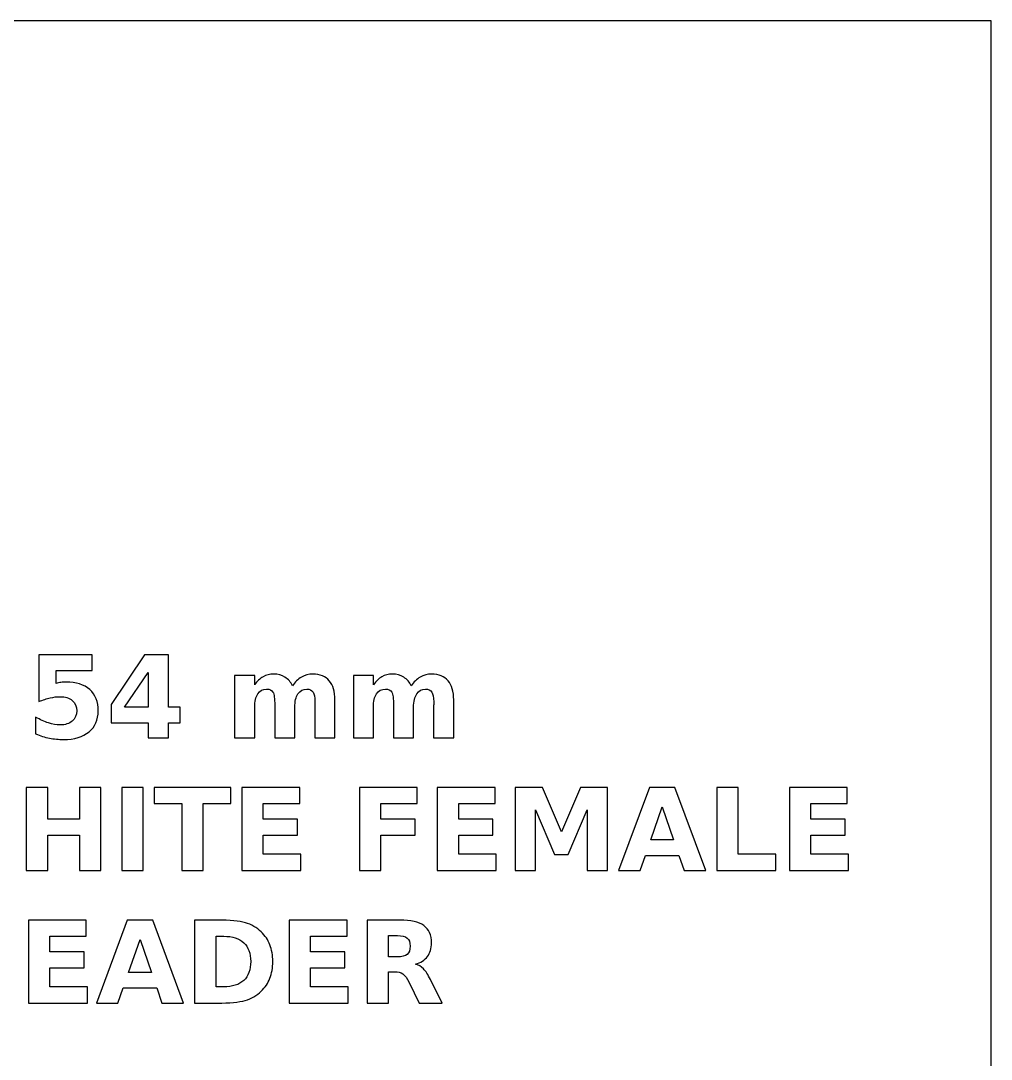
# Model space of a CAD drawing. Header units: centimetres. Extents: x -11.5 to -9.5, y -18.9 to -8.8.
# Drawn here: x -10.701 to -9.5, y -10.136 to -8.85 of the extents above; entities that cross this region are included whole.
import ezdxf

# ---------------------------------------------------------------- set-up
doc = ezdxf.new("R2010")
doc.units = ezdxf.units.CM
doc.header["$MEASUREMENT"] = 0
doc.layers.add('Layer 1', color=7, linetype='Continuous')

msp = doc.modelspace()

# ---------------------------------------------------------------- linework, layer by layer
at = {"layer": 'Layer 1', "color": 7}
msp.add_lwpolyline([(-11.5, -18.85), (-9.5, -18.85), (-9.5, -8.85), (-11.5, -8.85), (-11.5, -18.85)], close=True, dxfattribs=at)
at = {"layer": 'Layer 1', "color": 250}
for points, knots in [([(-10.67894, -9.63535), (-10.67894, -9.63535), (-10.613, -9.63535), (-10.613, -9.63535), (-10.613, -9.63535), (-10.613, -9.63535), (-10.613, -9.65485), (-10.613, -9.65485), (-10.613, -9.65485), (-10.613, -9.65485), (-10.6578, -9.65485), (-10.6578, -9.65485), (-10.6578, -9.65485), (-10.6578, -9.65485), (-10.6578, -9.67077), (-10.6578, -9.67077), (-10.6578, -9.67077), (-10.65578, -9.67023), (-10.65375, -9.66981), (-10.65171, -9.6695), (-10.65171, -9.6695), (-10.64966, -9.66919), (-10.64752, -9.66905), (-10.64533, -9.66905), (-10.64533, -9.66905), (-10.63278, -9.66905), (-10.62302, -9.67218), (-10.61603, -9.67846), (-10.61603, -9.67846), (-10.60905, -9.68472), (-10.60557, -9.69346), (-10.60557, -9.70466), (-10.60557, -9.70466), (-10.60557, -9.71578), (-10.60938, -9.72449), (-10.61697, -9.73079), (-10.61697, -9.73079), (-10.62457, -9.73707), (-10.63513, -9.74022), (-10.64863, -9.74022), (-10.64863, -9.74022), (-10.65446, -9.74022), (-10.66025, -9.73965), (-10.66596, -9.73853), (-10.66596, -9.73853), (-10.67168, -9.7374), (-10.67737, -9.7357), (-10.68301, -9.7334), (-10.68301, -9.7334), (-10.68301, -9.7334), (-10.68301, -9.71251), (-10.68301, -9.71251), (-10.68301, -9.71251), (-10.67741, -9.71574), (-10.6721, -9.71814), (-10.66707, -9.71973), (-10.66707, -9.71973), (-10.66203, -9.72136), (-10.65728, -9.72216), (-10.65284, -9.72216), (-10.65284, -9.72216), (-10.64639, -9.72216), (-10.64134, -9.72058), (-10.63764, -9.71743), (-10.63764, -9.71743), (-10.63395, -9.7143), (-10.63209, -9.71005), (-10.63209, -9.70466), (-10.63209, -9.70466), (-10.63209, -9.69925), (-10.63395, -9.69499), (-10.63764, -9.69187), (-10.63764, -9.69187), (-10.64134, -9.68874), (-10.64639, -9.68719), (-10.65284, -9.68719), (-10.65284, -9.68719), (-10.65665, -9.68719), (-10.66072, -9.68768), (-10.66502, -9.68867), (-10.66502, -9.68867), (-10.66935, -9.68965), (-10.67398, -9.69118), (-10.67894, -9.69325), (-10.67894, -9.69325), (-10.67894, -9.69325), (-10.67894, -9.63535), (-10.67894, -9.63535)], [0, 0, 0, 0, 0.0454545, 0.0454545, 0.0454545, 0.0454545, 0.0909091, 0.0909091, 0.0909091, 0.0909091, 0.1363636, 0.1363636, 0.1363636, 0.1363636, 0.1818182, 0.1818182, 0.1818182, 0.1818182, 0.2272727, 0.2272727, 0.2272727, 0.2272727, 0.2727273, 0.2727273, 0.2727273, 0.2727273, 0.3181818, 0.3181818, 0.3181818, 0.3181818, 0.3636364, 0.3636364, 0.3636364, 0.3636364, 0.4090909, 0.4090909, 0.4090909, 0.4090909, 0.4545455, 0.4545455, 0.4545455, 0.4545455, 0.5, 0.5, 0.5, 0.5, 0.5454545, 0.5454545, 0.5454545, 0.5454545, 0.5909091, 0.5909091, 0.5909091, 0.5909091, 0.6363636, 0.6363636, 0.6363636, 0.6363636, 0.6818182, 0.6818182, 0.6818182, 0.6818182, 0.7272727, 0.7272727, 0.7272727, 0.7272727, 0.7727273, 0.7727273, 0.7727273, 0.7727273, 0.8181818, 0.8181818, 0.8181818, 0.8181818, 0.8636364, 0.8636364, 0.8636364, 0.8636364, 0.9090909, 0.9090909, 0.9090909, 0.9090909, 0.9545455, 0.9545455, 0.9545455, 0.9545455, 1, 1, 1, 1]), ([(-10.54816, -9.63535), (-10.54816, -9.63535), (-10.51866, -9.63535), (-10.51866, -9.63535), (-10.51866, -9.63535), (-10.51866, -9.63535), (-10.51866, -9.70026), (-10.51866, -9.70026), (-10.51866, -9.70026), (-10.51866, -9.70026), (-10.50399, -9.70026), (-10.50399, -9.70026), (-10.50399, -9.70026), (-10.50399, -9.70026), (-10.50399, -9.71948), (-10.50399, -9.71948), (-10.50399, -9.71948), (-10.50399, -9.71948), (-10.51866, -9.71948), (-10.51866, -9.71948), (-10.51866, -9.71948), (-10.51866, -9.71948), (-10.51866, -9.73822), (-10.51866, -9.73822), (-10.51866, -9.73822), (-10.51866, -9.73822), (-10.54373, -9.73822), (-10.54373, -9.73822), (-10.54373, -9.73822), (-10.54373, -9.73822), (-10.54373, -9.71948), (-10.54373, -9.71948), (-10.54373, -9.71948), (-10.54373, -9.71948), (-10.58936, -9.71948), (-10.58936, -9.71948), (-10.58936, -9.71948), (-10.58936, -9.71948), (-10.58936, -9.69673), (-10.58936, -9.69673), (-10.58936, -9.69673), (-10.58936, -9.69673), (-10.54816, -9.63535), (-10.54816, -9.63535)], [0, 0, 0, 0, 0.0909091, 0.0909091, 0.0909091, 0.0909091, 0.1818182, 0.1818182, 0.1818182, 0.1818182, 0.2727273, 0.2727273, 0.2727273, 0.2727273, 0.3636364, 0.3636364, 0.3636364, 0.3636364, 0.4545455, 0.4545455, 0.4545455, 0.4545455, 0.5454545, 0.5454545, 0.5454545, 0.5454545, 0.6363636, 0.6363636, 0.6363636, 0.6363636, 0.7272727, 0.7272727, 0.7272727, 0.7272727, 0.8181818, 0.8181818, 0.8181818, 0.8181818, 0.9090909, 0.9090909, 0.9090909, 0.9090909, 1, 1, 1, 1]), ([(-10.54373, -9.6572), (-10.54373, -9.6572), (-10.57283, -9.70026), (-10.57283, -9.70026), (-10.57283, -9.70026), (-10.57283, -9.70026), (-10.54373, -9.70026), (-10.54373, -9.70026), (-10.54373, -9.70026), (-10.54373, -9.70026), (-10.54373, -9.6572), (-10.54373, -9.6572)], [0, 0, 0, 0, 0.3333333, 0.3333333, 0.3333333, 0.3333333, 0.6666667, 0.6666667, 0.6666667, 0.6666667, 1, 1, 1, 1]), ([(-10.36502, -9.67387), (-10.36189, -9.6691), (-10.3582, -9.66545), (-10.35389, -9.66296), (-10.35389, -9.66296), (-10.34959, -9.66044), (-10.34489, -9.6592), (-10.33974, -9.6592), (-10.33974, -9.6592), (-10.33087, -9.6592), (-10.32412, -9.66193), (-10.31949, -9.66741), (-10.31949, -9.66741), (-10.31485, -9.67286), (-10.31252, -9.68081), (-10.31252, -9.69123), (-10.31252, -9.69123), (-10.31252, -9.69123), (-10.31252, -9.73822), (-10.31252, -9.73822), (-10.31252, -9.73822), (-10.31252, -9.73822), (-10.33734, -9.73822), (-10.33734, -9.73822), (-10.33734, -9.73822), (-10.33734, -9.73822), (-10.33734, -9.69798), (-10.33734, -9.69798), (-10.33734, -9.69798), (-10.33729, -9.69739), (-10.33727, -9.69678), (-10.33724, -9.69612), (-10.33724, -9.69612), (-10.33722, -9.69549), (-10.3372, -9.69457), (-10.3372, -9.69337), (-10.3372, -9.69337), (-10.3372, -9.68791), (-10.33799, -9.68394), (-10.33962, -9.68149), (-10.33962, -9.68149), (-10.34122, -9.67902), (-10.3438, -9.6778), (-10.34738, -9.6778), (-10.34738, -9.6778), (-10.35208, -9.6778), (-10.35568, -9.67973), (-10.35824, -9.68359), (-10.35824, -9.68359), (-10.36078, -9.68744), (-10.3621, -9.69302), (-10.3622, -9.70033), (-10.3622, -9.70033), (-10.3622, -9.70033), (-10.3622, -9.73822), (-10.3622, -9.73822), (-10.3622, -9.73822), (-10.3622, -9.73822), (-10.38701, -9.73822), (-10.38701, -9.73822), (-10.38701, -9.73822), (-10.38701, -9.73822), (-10.38701, -9.69798), (-10.38701, -9.69798), (-10.38701, -9.69798), (-10.38701, -9.68944), (-10.38774, -9.68394), (-10.38922, -9.68149), (-10.38922, -9.68149), (-10.39068, -9.67902), (-10.39329, -9.6778), (-10.39705, -9.6778), (-10.39705, -9.6778), (-10.4018, -9.6778), (-10.40545, -9.67975), (-10.40801, -9.68363), (-10.40801, -9.68363), (-10.41057, -9.68751), (-10.41187, -9.69304), (-10.41187, -9.70026), (-10.41187, -9.70026), (-10.41187, -9.70026), (-10.41187, -9.73822), (-10.41187, -9.73822), (-10.41187, -9.73822), (-10.41187, -9.73822), (-10.43668, -9.73822), (-10.43668, -9.73822), (-10.43668, -9.73822), (-10.43668, -9.73822), (-10.43668, -9.66106), (-10.43668, -9.66106), (-10.43668, -9.66106), (-10.43668, -9.66106), (-10.41187, -9.66106), (-10.41187, -9.66106), (-10.41187, -9.66106), (-10.41187, -9.66106), (-10.41187, -9.67237), (-10.41187, -9.67237), (-10.41187, -9.67237), (-10.40883, -9.66799), (-10.40535, -9.66473), (-10.40142, -9.66251), (-10.40142, -9.66251), (-10.3975, -9.6603), (-10.39317, -9.6592), (-10.38844, -9.6592), (-10.38844, -9.6592), (-10.38313, -9.6592), (-10.3784, -9.66049), (-10.37433, -9.66306), (-10.37433, -9.66306), (-10.37024, -9.66564), (-10.36713, -9.66924), (-10.36502, -9.67387)], [0, 0, 0, 0, 0.0344828, 0.0344828, 0.0344828, 0.0344828, 0.0689655, 0.0689655, 0.0689655, 0.0689655, 0.1034483, 0.1034483, 0.1034483, 0.1034483, 0.137931, 0.137931, 0.137931, 0.137931, 0.1724138, 0.1724138, 0.1724138, 0.1724138, 0.2068966, 0.2068966, 0.2068966, 0.2068966, 0.2413793, 0.2413793, 0.2413793, 0.2413793, 0.2758621, 0.2758621, 0.2758621, 0.2758621, 0.3103448, 0.3103448, 0.3103448, 0.3103448, 0.3448276, 0.3448276, 0.3448276, 0.3448276, 0.3793103, 0.3793103, 0.3793103, 0.3793103, 0.4137931, 0.4137931, 0.4137931, 0.4137931, 0.4482759, 0.4482759, 0.4482759, 0.4482759, 0.4827586, 0.4827586, 0.4827586, 0.4827586, 0.5172414, 0.5172414, 0.5172414, 0.5172414, 0.5517241, 0.5517241, 0.5517241, 0.5517241, 0.5862069, 0.5862069, 0.5862069, 0.5862069, 0.6206897, 0.6206897, 0.6206897, 0.6206897, 0.6551724, 0.6551724, 0.6551724, 0.6551724, 0.6896552, 0.6896552, 0.6896552, 0.6896552, 0.7241379, 0.7241379, 0.7241379, 0.7241379, 0.7586207, 0.7586207, 0.7586207, 0.7586207, 0.7931034, 0.7931034, 0.7931034, 0.7931034, 0.8275862, 0.8275862, 0.8275862, 0.8275862, 0.862069, 0.862069, 0.862069, 0.862069, 0.8965517, 0.8965517, 0.8965517, 0.8965517, 0.9310345, 0.9310345, 0.9310345, 0.9310345, 0.9655172, 0.9655172, 0.9655172, 0.9655172, 1, 1, 1, 1]), ([(-10.21798, -9.67387), (-10.21485, -9.6691), (-10.21116, -9.66545), (-10.20685, -9.66296), (-10.20685, -9.66296), (-10.20255, -9.66044), (-10.19785, -9.6592), (-10.1927, -9.6592), (-10.1927, -9.6592), (-10.18383, -9.6592), (-10.17708, -9.66193), (-10.17245, -9.66741), (-10.17245, -9.66741), (-10.16781, -9.67286), (-10.16548, -9.68081), (-10.16548, -9.69123), (-10.16548, -9.69123), (-10.16548, -9.69123), (-10.16548, -9.73822), (-10.16548, -9.73822), (-10.16548, -9.73822), (-10.16548, -9.73822), (-10.1903, -9.73822), (-10.1903, -9.73822), (-10.1903, -9.73822), (-10.1903, -9.73822), (-10.1903, -9.69798), (-10.1903, -9.69798), (-10.1903, -9.69798), (-10.19025, -9.69739), (-10.19023, -9.69678), (-10.1902, -9.69612), (-10.1902, -9.69612), (-10.19018, -9.69549), (-10.19016, -9.69457), (-10.19016, -9.69337), (-10.19016, -9.69337), (-10.19016, -9.68791), (-10.19095, -9.68394), (-10.19258, -9.68149), (-10.19258, -9.68149), (-10.19418, -9.67902), (-10.19676, -9.6778), (-10.20034, -9.6778), (-10.20034, -9.6778), (-10.20504, -9.6778), (-10.20864, -9.67973), (-10.2112, -9.68359), (-10.2112, -9.68359), (-10.21374, -9.68744), (-10.21506, -9.69302), (-10.21516, -9.70033), (-10.21516, -9.70033), (-10.21516, -9.70033), (-10.21516, -9.73822), (-10.21516, -9.73822), (-10.21516, -9.73822), (-10.21516, -9.73822), (-10.23997, -9.73822), (-10.23997, -9.73822), (-10.23997, -9.73822), (-10.23997, -9.73822), (-10.23997, -9.69798), (-10.23997, -9.69798), (-10.23997, -9.69798), (-10.23997, -9.68944), (-10.2407, -9.68394), (-10.24218, -9.68149), (-10.24218, -9.68149), (-10.24364, -9.67902), (-10.24625, -9.6778), (-10.25001, -9.6778), (-10.25001, -9.6778), (-10.25476, -9.6778), (-10.25841, -9.67975), (-10.26097, -9.68363), (-10.26097, -9.68363), (-10.26353, -9.68751), (-10.26483, -9.69304), (-10.26483, -9.70026), (-10.26483, -9.70026), (-10.26483, -9.70026), (-10.26483, -9.73822), (-10.26483, -9.73822), (-10.26483, -9.73822), (-10.26483, -9.73822), (-10.28964, -9.73822), (-10.28964, -9.73822), (-10.28964, -9.73822), (-10.28964, -9.73822), (-10.28964, -9.66106), (-10.28964, -9.66106), (-10.28964, -9.66106), (-10.28964, -9.66106), (-10.26483, -9.66106), (-10.26483, -9.66106), (-10.26483, -9.66106), (-10.26483, -9.66106), (-10.26483, -9.67237), (-10.26483, -9.67237), (-10.26483, -9.67237), (-10.26179, -9.66799), (-10.25831, -9.66473), (-10.25438, -9.66251), (-10.25438, -9.66251), (-10.25046, -9.6603), (-10.24613, -9.6592), (-10.2414, -9.6592), (-10.2414, -9.6592), (-10.23609, -9.6592), (-10.23136, -9.66049), (-10.22729, -9.66306), (-10.22729, -9.66306), (-10.2232, -9.66564), (-10.22009, -9.66924), (-10.21798, -9.67387)], [0, 0, 0, 0, 0.0344828, 0.0344828, 0.0344828, 0.0344828, 0.0689655, 0.0689655, 0.0689655, 0.0689655, 0.1034483, 0.1034483, 0.1034483, 0.1034483, 0.137931, 0.137931, 0.137931, 0.137931, 0.1724138, 0.1724138, 0.1724138, 0.1724138, 0.2068966, 0.2068966, 0.2068966, 0.2068966, 0.2413793, 0.2413793, 0.2413793, 0.2413793, 0.2758621, 0.2758621, 0.2758621, 0.2758621, 0.3103448, 0.3103448, 0.3103448, 0.3103448, 0.3448276, 0.3448276, 0.3448276, 0.3448276, 0.3793103, 0.3793103, 0.3793103, 0.3793103, 0.4137931, 0.4137931, 0.4137931, 0.4137931, 0.4482759, 0.4482759, 0.4482759, 0.4482759, 0.4827586, 0.4827586, 0.4827586, 0.4827586, 0.5172414, 0.5172414, 0.5172414, 0.5172414, 0.5517241, 0.5517241, 0.5517241, 0.5517241, 0.5862069, 0.5862069, 0.5862069, 0.5862069, 0.6206897, 0.6206897, 0.6206897, 0.6206897, 0.6551724, 0.6551724, 0.6551724, 0.6551724, 0.6896552, 0.6896552, 0.6896552, 0.6896552, 0.7241379, 0.7241379, 0.7241379, 0.7241379, 0.7586207, 0.7586207, 0.7586207, 0.7586207, 0.7931034, 0.7931034, 0.7931034, 0.7931034, 0.8275862, 0.8275862, 0.8275862, 0.8275862, 0.862069, 0.862069, 0.862069, 0.862069, 0.8965517, 0.8965517, 0.8965517, 0.8965517, 0.9310345, 0.9310345, 0.9310345, 0.9310345, 0.9655172, 0.9655172, 0.9655172, 0.9655172, 1, 1, 1, 1]), ([(-10.69457, -9.7996), (-10.69457, -9.7996), (-10.66804, -9.7996), (-10.66804, -9.7996), (-10.66804, -9.7996), (-10.66804, -9.7996), (-10.66804, -9.83881), (-10.66804, -9.83881), (-10.66804, -9.83881), (-10.66804, -9.83881), (-10.62891, -9.83881), (-10.62891, -9.83881), (-10.62891, -9.83881), (-10.62891, -9.83881), (-10.62891, -9.7996), (-10.62891, -9.7996), (-10.62891, -9.7996), (-10.62891, -9.7996), (-10.60238, -9.7996), (-10.60238, -9.7996), (-10.60238, -9.7996), (-10.60238, -9.7996), (-10.60238, -9.90247), (-10.60238, -9.90247), (-10.60238, -9.90247), (-10.60238, -9.90247), (-10.62891, -9.90247), (-10.62891, -9.90247), (-10.62891, -9.90247), (-10.62891, -9.90247), (-10.62891, -9.85887), (-10.62891, -9.85887), (-10.62891, -9.85887), (-10.62891, -9.85887), (-10.66804, -9.85887), (-10.66804, -9.85887), (-10.66804, -9.85887), (-10.66804, -9.85887), (-10.66804, -9.90247), (-10.66804, -9.90247), (-10.66804, -9.90247), (-10.66804, -9.90247), (-10.69457, -9.90247), (-10.69457, -9.90247), (-10.69457, -9.90247), (-10.69457, -9.90247), (-10.69457, -9.7996), (-10.69457, -9.7996)], [0, 0, 0, 0, 0.0833333, 0.0833333, 0.0833333, 0.0833333, 0.1666667, 0.1666667, 0.1666667, 0.1666667, 0.25, 0.25, 0.25, 0.25, 0.3333333, 0.3333333, 0.3333333, 0.3333333, 0.4166667, 0.4166667, 0.4166667, 0.4166667, 0.5, 0.5, 0.5, 0.5, 0.5833333, 0.5833333, 0.5833333, 0.5833333, 0.6666667, 0.6666667, 0.6666667, 0.6666667, 0.75, 0.75, 0.75, 0.75, 0.8333333, 0.8333333, 0.8333333, 0.8333333, 0.9166667, 0.9166667, 0.9166667, 0.9166667, 1, 1, 1, 1]), ([(-10.57648, -9.7996), (-10.57648, -9.7996), (-10.54995, -9.7996), (-10.54995, -9.7996), (-10.54995, -9.7996), (-10.54995, -9.7996), (-10.54995, -9.90247), (-10.54995, -9.90247), (-10.54995, -9.90247), (-10.54995, -9.90247), (-10.57648, -9.90247), (-10.57648, -9.90247), (-10.57648, -9.90247), (-10.57648, -9.90247), (-10.57648, -9.7996), (-10.57648, -9.7996)], [0, 0, 0, 0, 0.25, 0.25, 0.25, 0.25, 0.5, 0.5, 0.5, 0.5, 0.75, 0.75, 0.75, 0.75, 1, 1, 1, 1]), ([(-10.53627, -9.7996), (-10.53627, -9.7996), (-10.44147, -9.7996), (-10.44147, -9.7996), (-10.44147, -9.7996), (-10.44147, -9.7996), (-10.44147, -9.81966), (-10.44147, -9.81966), (-10.44147, -9.81966), (-10.44147, -9.81966), (-10.47557, -9.81966), (-10.47557, -9.81966), (-10.47557, -9.81966), (-10.47557, -9.81966), (-10.47557, -9.90247), (-10.47557, -9.90247), (-10.47557, -9.90247), (-10.47557, -9.90247), (-10.5021, -9.90247), (-10.5021, -9.90247), (-10.5021, -9.90247), (-10.5021, -9.90247), (-10.5021, -9.81966), (-10.5021, -9.81966), (-10.5021, -9.81966), (-10.5021, -9.81966), (-10.53627, -9.81966), (-10.53627, -9.81966), (-10.53627, -9.81966), (-10.53627, -9.81966), (-10.53627, -9.7996), (-10.53627, -9.7996)], [0, 0, 0, 0, 0.125, 0.125, 0.125, 0.125, 0.25, 0.25, 0.25, 0.25, 0.375, 0.375, 0.375, 0.375, 0.5, 0.5, 0.5, 0.5, 0.625, 0.625, 0.625, 0.625, 0.75, 0.75, 0.75, 0.75, 0.875, 0.875, 0.875, 0.875, 1, 1, 1, 1]), ([(-10.42773, -9.7996), (-10.42773, -9.7996), (-10.35614, -9.7996), (-10.35614, -9.7996), (-10.35614, -9.7996), (-10.35614, -9.7996), (-10.35614, -9.81966), (-10.35614, -9.81966), (-10.35614, -9.81966), (-10.35614, -9.81966), (-10.4012, -9.81966), (-10.4012, -9.81966), (-10.4012, -9.81966), (-10.4012, -9.81966), (-10.4012, -9.83881), (-10.4012, -9.83881), (-10.4012, -9.83881), (-10.4012, -9.83881), (-10.35885, -9.83881), (-10.35885, -9.83881), (-10.35885, -9.83881), (-10.35885, -9.83881), (-10.35885, -9.85887), (-10.35885, -9.85887), (-10.35885, -9.85887), (-10.35885, -9.85887), (-10.4012, -9.85887), (-10.4012, -9.85887), (-10.4012, -9.85887), (-10.4012, -9.85887), (-10.4012, -9.88241), (-10.4012, -9.88241), (-10.4012, -9.88241), (-10.4012, -9.88241), (-10.35464, -9.88241), (-10.35464, -9.88241), (-10.35464, -9.88241), (-10.35464, -9.88241), (-10.35464, -9.90247), (-10.35464, -9.90247), (-10.35464, -9.90247), (-10.35464, -9.90247), (-10.42773, -9.90247), (-10.42773, -9.90247), (-10.42773, -9.90247), (-10.42773, -9.90247), (-10.42773, -9.7996), (-10.42773, -9.7996)], [0, 0, 0, 0, 0.0833333, 0.0833333, 0.0833333, 0.0833333, 0.1666667, 0.1666667, 0.1666667, 0.1666667, 0.25, 0.25, 0.25, 0.25, 0.3333333, 0.3333333, 0.3333333, 0.3333333, 0.4166667, 0.4166667, 0.4166667, 0.4166667, 0.5, 0.5, 0.5, 0.5, 0.5833333, 0.5833333, 0.5833333, 0.5833333, 0.6666667, 0.6666667, 0.6666667, 0.6666667, 0.75, 0.75, 0.75, 0.75, 0.8333333, 0.8333333, 0.8333333, 0.8333333, 0.9166667, 0.9166667, 0.9166667, 0.9166667, 1, 1, 1, 1]), ([(-10.2822, -9.7996), (-10.2822, -9.7996), (-10.21061, -9.7996), (-10.21061, -9.7996), (-10.21061, -9.7996), (-10.21061, -9.7996), (-10.21061, -9.81966), (-10.21061, -9.81966), (-10.21061, -9.81966), (-10.21061, -9.81966), (-10.25567, -9.81966), (-10.25567, -9.81966), (-10.25567, -9.81966), (-10.25567, -9.81966), (-10.25567, -9.83881), (-10.25567, -9.83881), (-10.25567, -9.83881), (-10.25567, -9.83881), (-10.21329, -9.83881), (-10.21329, -9.83881), (-10.21329, -9.83881), (-10.21329, -9.83881), (-10.21329, -9.85887), (-10.21329, -9.85887), (-10.21329, -9.85887), (-10.21329, -9.85887), (-10.25567, -9.85887), (-10.25567, -9.85887), (-10.25567, -9.85887), (-10.25567, -9.85887), (-10.25567, -9.90247), (-10.25567, -9.90247), (-10.25567, -9.90247), (-10.25567, -9.90247), (-10.2822, -9.90247), (-10.2822, -9.90247), (-10.2822, -9.90247), (-10.2822, -9.90247), (-10.2822, -9.7996), (-10.2822, -9.7996)], [0, 0, 0, 0, 0.1, 0.1, 0.1, 0.1, 0.2, 0.2, 0.2, 0.2, 0.3, 0.3, 0.3, 0.3, 0.4, 0.4, 0.4, 0.4, 0.5, 0.5, 0.5, 0.5, 0.6, 0.6, 0.6, 0.6, 0.7, 0.7, 0.7, 0.7, 0.8, 0.8, 0.8, 0.8, 0.9, 0.9, 0.9, 0.9, 1, 1, 1, 1]), ([(-10.1858, -9.7996), (-10.1858, -9.7996), (-10.11421, -9.7996), (-10.11421, -9.7996), (-10.11421, -9.7996), (-10.11421, -9.7996), (-10.11421, -9.81966), (-10.11421, -9.81966), (-10.11421, -9.81966), (-10.11421, -9.81966), (-10.15927, -9.81966), (-10.15927, -9.81966), (-10.15927, -9.81966), (-10.15927, -9.81966), (-10.15927, -9.83881), (-10.15927, -9.83881), (-10.15927, -9.83881), (-10.15927, -9.83881), (-10.11692, -9.83881), (-10.11692, -9.83881), (-10.11692, -9.83881), (-10.11692, -9.83881), (-10.11692, -9.85887), (-10.11692, -9.85887), (-10.11692, -9.85887), (-10.11692, -9.85887), (-10.15927, -9.85887), (-10.15927, -9.85887), (-10.15927, -9.85887), (-10.15927, -9.85887), (-10.15927, -9.88241), (-10.15927, -9.88241), (-10.15927, -9.88241), (-10.15927, -9.88241), (-10.11271, -9.88241), (-10.11271, -9.88241), (-10.11271, -9.88241), (-10.11271, -9.88241), (-10.11271, -9.90247), (-10.11271, -9.90247), (-10.11271, -9.90247), (-10.11271, -9.90247), (-10.1858, -9.90247), (-10.1858, -9.90247), (-10.1858, -9.90247), (-10.1858, -9.90247), (-10.1858, -9.7996), (-10.1858, -9.7996)], [0, 0, 0, 0, 0.0833333, 0.0833333, 0.0833333, 0.0833333, 0.1666667, 0.1666667, 0.1666667, 0.1666667, 0.25, 0.25, 0.25, 0.25, 0.3333333, 0.3333333, 0.3333333, 0.3333333, 0.4166667, 0.4166667, 0.4166667, 0.4166667, 0.5, 0.5, 0.5, 0.5, 0.5833333, 0.5833333, 0.5833333, 0.5833333, 0.6666667, 0.6666667, 0.6666667, 0.6666667, 0.75, 0.75, 0.75, 0.75, 0.8333333, 0.8333333, 0.8333333, 0.8333333, 0.9166667, 0.9166667, 0.9166667, 0.9166667, 1, 1, 1, 1]), ([(-10.0894, -9.7996), (-10.0894, -9.7996), (-10.05565, -9.7996), (-10.05565, -9.7996), (-10.05565, -9.7996), (-10.05565, -9.7996), (-10.0322, -9.85466), (-10.0322, -9.85466), (-10.0322, -9.85466), (-10.0322, -9.85466), (-10.00864, -9.7996), (-10.00864, -9.7996), (-10.00864, -9.7996), (-10.00864, -9.7996), (-9.97496, -9.7996), (-9.97496, -9.7996), (-9.97496, -9.7996), (-9.97496, -9.7996), (-9.97496, -9.90247), (-9.97496, -9.90247), (-9.97496, -9.90247), (-9.97496, -9.90247), (-10.00003, -9.90247), (-10.00003, -9.90247), (-10.00003, -9.90247), (-10.00003, -9.90247), (-10.00003, -9.82723), (-10.00003, -9.82723), (-10.00003, -9.82723), (-10.00003, -9.82723), (-10.02374, -9.88269), (-10.02374, -9.88269), (-10.02374, -9.88269), (-10.02374, -9.88269), (-10.04055, -9.88269), (-10.04055, -9.88269), (-10.04055, -9.88269), (-10.04055, -9.88269), (-10.06426, -9.82723), (-10.06426, -9.82723), (-10.06426, -9.82723), (-10.06426, -9.82723), (-10.06426, -9.90247), (-10.06426, -9.90247), (-10.06426, -9.90247), (-10.06426, -9.90247), (-10.0894, -9.90247), (-10.0894, -9.90247), (-10.0894, -9.90247), (-10.0894, -9.90247), (-10.0894, -9.7996), (-10.0894, -9.7996)], [0, 0, 0, 0, 0.0769231, 0.0769231, 0.0769231, 0.0769231, 0.1538462, 0.1538462, 0.1538462, 0.1538462, 0.2307692, 0.2307692, 0.2307692, 0.2307692, 0.3076923, 0.3076923, 0.3076923, 0.3076923, 0.3846154, 0.3846154, 0.3846154, 0.3846154, 0.4615385, 0.4615385, 0.4615385, 0.4615385, 0.5384615, 0.5384615, 0.5384615, 0.5384615, 0.6153846, 0.6153846, 0.6153846, 0.6153846, 0.6923077, 0.6923077, 0.6923077, 0.6923077, 0.7692308, 0.7692308, 0.7692308, 0.7692308, 0.8461538, 0.8461538, 0.8461538, 0.8461538, 0.9230769, 0.9230769, 0.9230769, 0.9230769, 1, 1, 1, 1]), ([(-9.88655, -9.88375), (-9.88655, -9.88375), (-9.92804, -9.88375), (-9.92804, -9.88375), (-9.92804, -9.88375), (-9.92804, -9.88375), (-9.93458, -9.90247), (-9.93458, -9.90247), (-9.93458, -9.90247), (-9.93458, -9.90247), (-9.96125, -9.90247), (-9.96125, -9.90247), (-9.96125, -9.90247), (-9.96125, -9.90247), (-9.92315, -9.7996), (-9.92315, -9.7996), (-9.92315, -9.7996), (-9.92315, -9.7996), (-9.89152, -9.7996), (-9.89152, -9.7996), (-9.89152, -9.7996), (-9.89152, -9.7996), (-9.85342, -9.90247), (-9.85342, -9.90247), (-9.85342, -9.90247), (-9.85342, -9.90247), (-9.88009, -9.90247), (-9.88009, -9.90247), (-9.88009, -9.90247), (-9.88009, -9.90247), (-9.88655, -9.88375), (-9.88655, -9.88375)], [0, 0, 0, 0, 0.125, 0.125, 0.125, 0.125, 0.25, 0.25, 0.25, 0.25, 0.375, 0.375, 0.375, 0.375, 0.5, 0.5, 0.5, 0.5, 0.625, 0.625, 0.625, 0.625, 0.75, 0.75, 0.75, 0.75, 0.875, 0.875, 0.875, 0.875, 1, 1, 1, 1]), ([(-9.83975, -9.7996), (-9.83975, -9.7996), (-9.81322, -9.7996), (-9.81322, -9.7996), (-9.81322, -9.7996), (-9.81322, -9.7996), (-9.81322, -9.88241), (-9.81322, -9.88241), (-9.81322, -9.88241), (-9.81322, -9.88241), (-9.76666, -9.88241), (-9.76666, -9.88241), (-9.76666, -9.88241), (-9.76666, -9.88241), (-9.76666, -9.90247), (-9.76666, -9.90247), (-9.76666, -9.90247), (-9.76666, -9.90247), (-9.83975, -9.90247), (-9.83975, -9.90247), (-9.83975, -9.90247), (-9.83975, -9.90247), (-9.83975, -9.7996), (-9.83975, -9.7996)], [0, 0, 0, 0, 0.1666667, 0.1666667, 0.1666667, 0.1666667, 0.3333333, 0.3333333, 0.3333333, 0.3333333, 0.5, 0.5, 0.5, 0.5, 0.6666667, 0.6666667, 0.6666667, 0.6666667, 0.8333333, 0.8333333, 0.8333333, 0.8333333, 1, 1, 1, 1]), ([(-9.74984, -9.7996), (-9.74984, -9.7996), (-9.67825, -9.7996), (-9.67825, -9.7996), (-9.67825, -9.7996), (-9.67825, -9.7996), (-9.67825, -9.81966), (-9.67825, -9.81966), (-9.67825, -9.81966), (-9.67825, -9.81966), (-9.72331, -9.81966), (-9.72331, -9.81966), (-9.72331, -9.81966), (-9.72331, -9.81966), (-9.72331, -9.83881), (-9.72331, -9.83881), (-9.72331, -9.83881), (-9.72331, -9.83881), (-9.68096, -9.83881), (-9.68096, -9.83881), (-9.68096, -9.83881), (-9.68096, -9.83881), (-9.68096, -9.85887), (-9.68096, -9.85887), (-9.68096, -9.85887), (-9.68096, -9.85887), (-9.72331, -9.85887), (-9.72331, -9.85887), (-9.72331, -9.85887), (-9.72331, -9.85887), (-9.72331, -9.88241), (-9.72331, -9.88241), (-9.72331, -9.88241), (-9.72331, -9.88241), (-9.67675, -9.88241), (-9.67675, -9.88241), (-9.67675, -9.88241), (-9.67675, -9.88241), (-9.67675, -9.90247), (-9.67675, -9.90247), (-9.67675, -9.90247), (-9.67675, -9.90247), (-9.74984, -9.90247), (-9.74984, -9.90247), (-9.74984, -9.90247), (-9.74984, -9.90247), (-9.74984, -9.7996), (-9.74984, -9.7996)], [0, 0, 0, 0, 0.0833333, 0.0833333, 0.0833333, 0.0833333, 0.1666667, 0.1666667, 0.1666667, 0.1666667, 0.25, 0.25, 0.25, 0.25, 0.3333333, 0.3333333, 0.3333333, 0.3333333, 0.4166667, 0.4166667, 0.4166667, 0.4166667, 0.5, 0.5, 0.5, 0.5, 0.5833333, 0.5833333, 0.5833333, 0.5833333, 0.6666667, 0.6666667, 0.6666667, 0.6666667, 0.75, 0.75, 0.75, 0.75, 0.8333333, 0.8333333, 0.8333333, 0.8333333, 0.9166667, 0.9166667, 0.9166667, 0.9166667, 1, 1, 1, 1]), ([(-9.92143, -9.86465), (-9.92143, -9.86465), (-9.89323, -9.86465), (-9.89323, -9.86465), (-9.89323, -9.86465), (-9.89323, -9.86465), (-9.9073, -9.82373), (-9.9073, -9.82373), (-9.9073, -9.82373), (-9.9073, -9.82373), (-9.92143, -9.86465), (-9.92143, -9.86465)], [0, 0, 0, 0, 0.3333333, 0.3333333, 0.3333333, 0.3333333, 0.6666667, 0.6666667, 0.6666667, 0.6666667, 1, 1, 1, 1]), ([(-10.69189, -9.96385), (-10.69189, -9.96385), (-10.6203, -9.96385), (-10.6203, -9.96385), (-10.6203, -9.96385), (-10.6203, -9.96385), (-10.6203, -9.98391), (-10.6203, -9.98391), (-10.6203, -9.98391), (-10.6203, -9.98391), (-10.66536, -9.98391), (-10.66536, -9.98391), (-10.66536, -9.98391), (-10.66536, -9.98391), (-10.66536, -10.00306), (-10.66536, -10.00306), (-10.66536, -10.00306), (-10.66536, -10.00306), (-10.62301, -10.00306), (-10.62301, -10.00306), (-10.62301, -10.00306), (-10.62301, -10.00306), (-10.62301, -10.02312), (-10.62301, -10.02312), (-10.62301, -10.02312), (-10.62301, -10.02312), (-10.66536, -10.02312), (-10.66536, -10.02312), (-10.66536, -10.02312), (-10.66536, -10.02312), (-10.66536, -10.04666), (-10.66536, -10.04666), (-10.66536, -10.04666), (-10.66536, -10.04666), (-10.6188, -10.04666), (-10.6188, -10.04666), (-10.6188, -10.04666), (-10.6188, -10.04666), (-10.6188, -10.06672), (-10.6188, -10.06672), (-10.6188, -10.06672), (-10.6188, -10.06672), (-10.69189, -10.06672), (-10.69189, -10.06672), (-10.69189, -10.06672), (-10.69189, -10.06672), (-10.69189, -9.96385), (-10.69189, -9.96385)], [0, 0, 0, 0, 0.0833333, 0.0833333, 0.0833333, 0.0833333, 0.1666667, 0.1666667, 0.1666667, 0.1666667, 0.25, 0.25, 0.25, 0.25, 0.3333333, 0.3333333, 0.3333333, 0.3333333, 0.4166667, 0.4166667, 0.4166667, 0.4166667, 0.5, 0.5, 0.5, 0.5, 0.5833333, 0.5833333, 0.5833333, 0.5833333, 0.6666667, 0.6666667, 0.6666667, 0.6666667, 0.75, 0.75, 0.75, 0.75, 0.8333333, 0.8333333, 0.8333333, 0.8333333, 0.9166667, 0.9166667, 0.9166667, 0.9166667, 1, 1, 1, 1]), ([(-10.53307, -10.048), (-10.53307, -10.048), (-10.57456, -10.048), (-10.57456, -10.048), (-10.57456, -10.048), (-10.57456, -10.048), (-10.5811, -10.06672), (-10.5811, -10.06672), (-10.5811, -10.06672), (-10.5811, -10.06672), (-10.60777, -10.06672), (-10.60777, -10.06672), (-10.60777, -10.06672), (-10.60777, -10.06672), (-10.56967, -9.96385), (-10.56967, -9.96385), (-10.56967, -9.96385), (-10.56967, -9.96385), (-10.53804, -9.96385), (-10.53804, -9.96385), (-10.53804, -9.96385), (-10.53804, -9.96385), (-10.49994, -10.06672), (-10.49994, -10.06672), (-10.49994, -10.06672), (-10.49994, -10.06672), (-10.52661, -10.06672), (-10.52661, -10.06672), (-10.52661, -10.06672), (-10.52661, -10.06672), (-10.53307, -10.048), (-10.53307, -10.048)], [0, 0, 0, 0, 0.125, 0.125, 0.125, 0.125, 0.25, 0.25, 0.25, 0.25, 0.375, 0.375, 0.375, 0.375, 0.5, 0.5, 0.5, 0.5, 0.625, 0.625, 0.625, 0.625, 0.75, 0.75, 0.75, 0.75, 0.875, 0.875, 0.875, 0.875, 1, 1, 1, 1]), ([(-10.48627, -9.96385), (-10.48627, -9.96385), (-10.45828, -9.96385), (-10.45828, -9.96385), (-10.45828, -9.96385), (-10.44267, -9.96385), (-10.43105, -9.96496), (-10.42341, -9.96719), (-10.42341, -9.96719), (-10.41576, -9.96942), (-10.4092, -9.97319), (-10.40372, -9.97853), (-10.40372, -9.97853), (-10.3989, -9.98316), (-10.39533, -9.98852), (-10.39297, -9.99459), (-10.39297, -9.99459), (-10.39065, -10.00063), (-10.38947, -10.0075), (-10.38947, -10.01519), (-10.38947, -10.01519), (-10.38947, -10.02295), (-10.39065, -10.02987), (-10.39297, -10.03596), (-10.39297, -10.03596), (-10.39533, -10.04205), (-10.3989, -10.04741), (-10.40372, -10.05204), (-10.40372, -10.05204), (-10.40925, -10.05738), (-10.41586, -10.06115), (-10.42357, -10.06338), (-10.42357, -10.06338), (-10.43129, -10.06561), (-10.44286, -10.06672), (-10.45828, -10.06672), (-10.45828, -10.06672), (-10.45828, -10.06672), (-10.48627, -10.06672), (-10.48627, -10.06672), (-10.48627, -10.06672), (-10.48627, -10.06672), (-10.48627, -9.96385), (-10.48627, -9.96385)], [0, 0, 0, 0, 0.0909091, 0.0909091, 0.0909091, 0.0909091, 0.1818182, 0.1818182, 0.1818182, 0.1818182, 0.2727273, 0.2727273, 0.2727273, 0.2727273, 0.3636364, 0.3636364, 0.3636364, 0.3636364, 0.4545455, 0.4545455, 0.4545455, 0.4545455, 0.5454545, 0.5454545, 0.5454545, 0.5454545, 0.6363636, 0.6363636, 0.6363636, 0.6363636, 0.7272727, 0.7272727, 0.7272727, 0.7272727, 0.8181818, 0.8181818, 0.8181818, 0.8181818, 0.9090909, 0.9090909, 0.9090909, 0.9090909, 1, 1, 1, 1]), ([(-10.36915, -9.96385), (-10.36915, -9.96385), (-10.29756, -9.96385), (-10.29756, -9.96385), (-10.29756, -9.96385), (-10.29756, -9.96385), (-10.29756, -9.98391), (-10.29756, -9.98391), (-10.29756, -9.98391), (-10.29756, -9.98391), (-10.34262, -9.98391), (-10.34262, -9.98391), (-10.34262, -9.98391), (-10.34262, -9.98391), (-10.34262, -10.00306), (-10.34262, -10.00306), (-10.34262, -10.00306), (-10.34262, -10.00306), (-10.30027, -10.00306), (-10.30027, -10.00306), (-10.30027, -10.00306), (-10.30027, -10.00306), (-10.30027, -10.02312), (-10.30027, -10.02312), (-10.30027, -10.02312), (-10.30027, -10.02312), (-10.34262, -10.02312), (-10.34262, -10.02312), (-10.34262, -10.02312), (-10.34262, -10.02312), (-10.34262, -10.04666), (-10.34262, -10.04666), (-10.34262, -10.04666), (-10.34262, -10.04666), (-10.29606, -10.04666), (-10.29606, -10.04666), (-10.29606, -10.04666), (-10.29606, -10.04666), (-10.29606, -10.06672), (-10.29606, -10.06672), (-10.29606, -10.06672), (-10.29606, -10.06672), (-10.36915, -10.06672), (-10.36915, -10.06672), (-10.36915, -10.06672), (-10.36915, -10.06672), (-10.36915, -9.96385), (-10.36915, -9.96385)], [0, 0, 0, 0, 0.0833333, 0.0833333, 0.0833333, 0.0833333, 0.1666667, 0.1666667, 0.1666667, 0.1666667, 0.25, 0.25, 0.25, 0.25, 0.3333333, 0.3333333, 0.3333333, 0.3333333, 0.4166667, 0.4166667, 0.4166667, 0.4166667, 0.5, 0.5, 0.5, 0.5, 0.5833333, 0.5833333, 0.5833333, 0.5833333, 0.6666667, 0.6666667, 0.6666667, 0.6666667, 0.75, 0.75, 0.75, 0.75, 0.8333333, 0.8333333, 0.8333333, 0.8333333, 0.9166667, 0.9166667, 0.9166667, 0.9166667, 1, 1, 1, 1]), ([(-10.24622, -10.0278), (-10.24622, -10.0278), (-10.24622, -10.06672), (-10.24622, -10.06672), (-10.24622, -10.06672), (-10.24622, -10.06672), (-10.27275, -10.06672), (-10.27275, -10.06672), (-10.27275, -10.06672), (-10.27275, -10.06672), (-10.27275, -9.96385), (-10.27275, -9.96385), (-10.27275, -9.96385), (-10.27275, -9.96385), (-10.23223, -9.96385), (-10.23223, -9.96385), (-10.23223, -9.96385), (-10.21868, -9.96385), (-10.20873, -9.96613), (-10.20243, -9.97067), (-10.20243, -9.97067), (-10.19611, -9.97521), (-10.19295, -9.98241), (-10.19295, -9.99224), (-10.19295, -9.99224), (-10.19295, -9.99903), (-10.1946, -10.00463), (-10.19787, -10.00898), (-10.19787, -10.00898), (-10.20116, -10.01336), (-10.20612, -10.01658), (-10.21273, -10.01863), (-10.21273, -10.01863), (-10.20911, -10.01947), (-10.20584, -10.02133), (-10.20297, -10.02425), (-10.20297, -10.02425), (-10.2001, -10.02716), (-10.19721, -10.03158), (-10.19427, -10.03751), (-10.19427, -10.03751), (-10.19427, -10.03751), (-10.17985, -10.06672), (-10.17985, -10.06672), (-10.17985, -10.06672), (-10.17985, -10.06672), (-10.20812, -10.06672), (-10.20812, -10.06672), (-10.20812, -10.06672), (-10.20812, -10.06672), (-10.22066, -10.04116), (-10.22066, -10.04116), (-10.22066, -10.04116), (-10.22317, -10.03603), (-10.22574, -10.0325), (-10.22835, -10.03062), (-10.22835, -10.03062), (-10.23094, -10.02874), (-10.23439, -10.0278), (-10.23872, -10.0278), (-10.23872, -10.0278), (-10.23872, -10.0278), (-10.24622, -10.0278), (-10.24622, -10.0278)], [0, 0, 0, 0, 0.0625, 0.0625, 0.0625, 0.0625, 0.125, 0.125, 0.125, 0.125, 0.1875, 0.1875, 0.1875, 0.1875, 0.25, 0.25, 0.25, 0.25, 0.3125, 0.3125, 0.3125, 0.3125, 0.375, 0.375, 0.375, 0.375, 0.4375, 0.4375, 0.4375, 0.4375, 0.5, 0.5, 0.5, 0.5, 0.5625, 0.5625, 0.5625, 0.5625, 0.625, 0.625, 0.625, 0.625, 0.6875, 0.6875, 0.6875, 0.6875, 0.75, 0.75, 0.75, 0.75, 0.8125, 0.8125, 0.8125, 0.8125, 0.875, 0.875, 0.875, 0.875, 0.9375, 0.9375, 0.9375, 0.9375, 1, 1, 1, 1]), ([(-10.56795, -10.0289), (-10.56795, -10.0289), (-10.53975, -10.0289), (-10.53975, -10.0289), (-10.53975, -10.0289), (-10.53975, -10.0289), (-10.55382, -9.98798), (-10.55382, -9.98798), (-10.55382, -9.98798), (-10.55382, -9.98798), (-10.56795, -10.0289), (-10.56795, -10.0289)], [0, 0, 0, 0, 0.3333333, 0.3333333, 0.3333333, 0.3333333, 0.6666667, 0.6666667, 0.6666667, 0.6666667, 1, 1, 1, 1]), ([(-10.45974, -9.98391), (-10.45974, -9.98391), (-10.45974, -10.04666), (-10.45974, -10.04666), (-10.45974, -10.04666), (-10.45974, -10.04666), (-10.45024, -10.04666), (-10.45024, -10.04666), (-10.45024, -10.04666), (-10.4394, -10.04666), (-10.43112, -10.04398), (-10.42541, -10.03859), (-10.42541, -10.03859), (-10.41969, -10.03323), (-10.41682, -10.02542), (-10.41682, -10.01519), (-10.41682, -10.01519), (-10.41682, -10.00498), (-10.41967, -9.99722), (-10.42536, -9.99191), (-10.42536, -9.99191), (-10.43105, -9.98657), (-10.43935, -9.98391), (-10.45024, -9.98391), (-10.45024, -9.98391), (-10.45024, -9.98391), (-10.45974, -9.98391), (-10.45974, -9.98391)], [0, 0, 0, 0, 0.1428571, 0.1428571, 0.1428571, 0.1428571, 0.2857143, 0.2857143, 0.2857143, 0.2857143, 0.4285714, 0.4285714, 0.4285714, 0.4285714, 0.5714286, 0.5714286, 0.5714286, 0.5714286, 0.7142857, 0.7142857, 0.7142857, 0.7142857, 0.8571429, 0.8571429, 0.8571429, 0.8571429, 1, 1, 1, 1]), ([(-10.23505, -10.00948), (-10.2295, -10.00948), (-10.2255, -10.00844), (-10.2231, -10.00637), (-10.2231, -10.00637), (-10.22068, -10.0043), (-10.21948, -10.00089), (-10.21948, -9.99616), (-10.21948, -9.99616), (-10.21948, -9.99148), (-10.22068, -9.98812), (-10.2231, -9.9861), (-10.2231, -9.9861), (-10.2255, -9.98408), (-10.2295, -9.98307), (-10.23505, -9.98307), (-10.23505, -9.98307), (-10.23505, -9.98307), (-10.24622, -9.98307), (-10.24622, -9.98307), (-10.24622, -9.98307), (-10.24622, -9.98307), (-10.24622, -10.00948), (-10.24622, -10.00948), (-10.24622, -10.00948), (-10.24622, -10.00948), (-10.23505, -10.00948), (-10.23505, -10.00948)], [0, 0, 0, 0, 0.1428571, 0.1428571, 0.1428571, 0.1428571, 0.2857143, 0.2857143, 0.2857143, 0.2857143, 0.4285714, 0.4285714, 0.4285714, 0.4285714, 0.5714286, 0.5714286, 0.5714286, 0.5714286, 0.7142857, 0.7142857, 0.7142857, 0.7142857, 0.8571429, 0.8571429, 0.8571429, 0.8571429, 1, 1, 1, 1])]:
    msp.add_open_spline(points, degree=3, knots=knots, dxfattribs=at)

doc.saveas('drawing.dxf')
